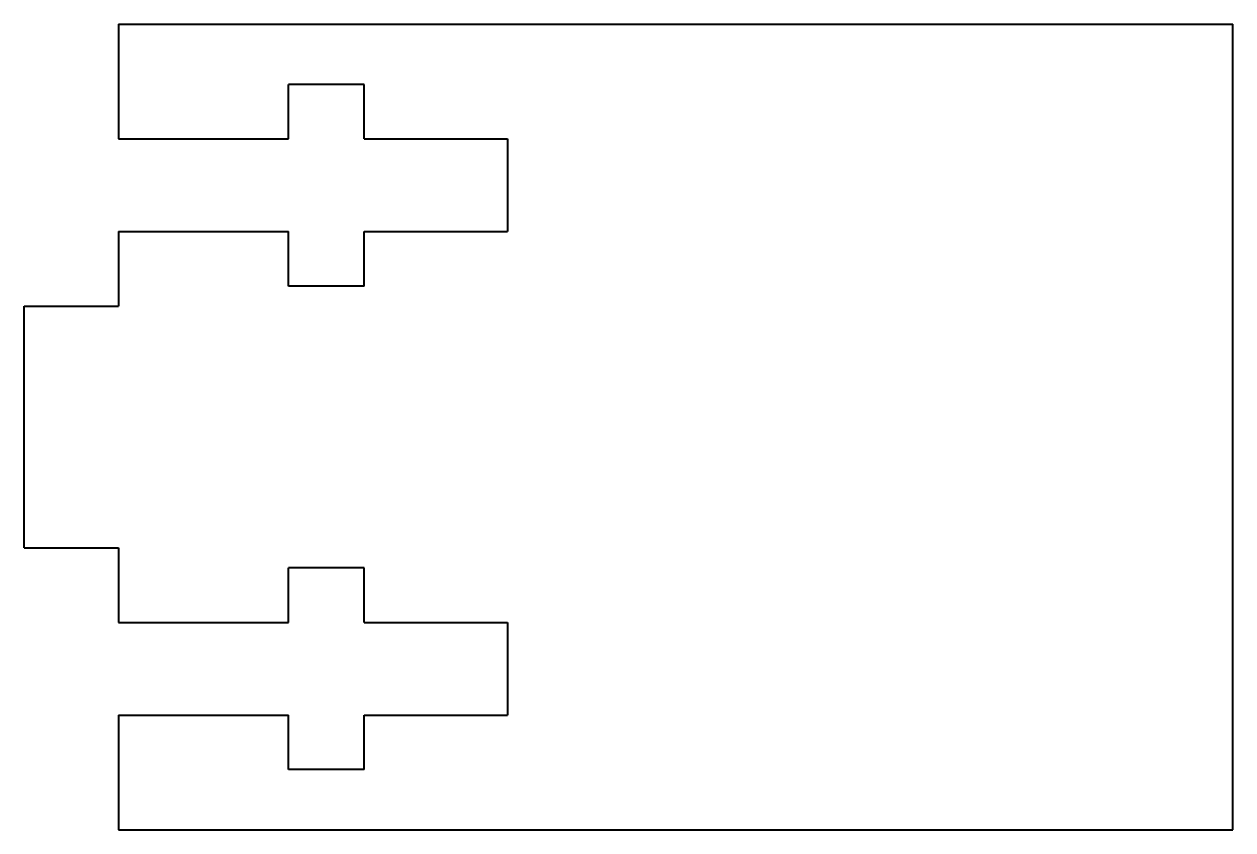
# Model space of a CAD drawing. Header units: inches. Extents: x -0.75 to 0.75, y -0.5 to 0.5.
import ezdxf

# ---------------------------------------------------------------- set-up
doc = ezdxf.new("R2010")
doc.units = ezdxf.units.IN
doc.header["$MEASUREMENT"] = 0
doc.layers.add('Visible', color=7, linetype='Continuous', lineweight=40)

msp = doc.modelspace()

# ---------------------------------------------------------------- linework, layer by layer
at = {"layer": 'Visible'}
for p, q in [((-0.633, 0.5), (0.75, 0.5)), ((-0.633, 0.5), (-0.633, 0.3575)), ((0.75, -0.5), (0.75, 0.5)), ((-0.421875, 0.3575), (-0.421875, 0.425)), ((-0.328125, 0.425), (-0.421875, 0.425)), ((-0.328125, 0.3575), (-0.328125, 0.425)), ((-0.633, 0.3575), (-0.421875, 0.3575)), ((-0.328125, 0.3575), (-0.15, 0.3575)), ((-0.15, 0.3575), (-0.15, 0.2425)), ((-0.633, 0.2425), (-0.421875, 0.2425)), ((-0.633, 0.2425), (-0.633, 0.15)), ((-0.421875, 0.175), (-0.421875, 0.2425)), ((-0.328125, 0.2425), (-0.15, 0.2425)), ((-0.328125, 0.175), (-0.328125, 0.2425)), ((-0.328125, 0.175), (-0.421875, 0.175)), ((-0.75, 0.15), (-0.633, 0.15)), ((-0.75, -0.15), (-0.75, 0.15)), ((-0.75, -0.15), (-0.633, -0.15)), ((-0.633, -0.15), (-0.633, -0.2425)), ((-0.421875, -0.2425), (-0.421875, -0.175)), ((-0.328125, -0.175), (-0.421875, -0.175)), ((-0.328125, -0.2425), (-0.328125, -0.175)), ((-0.633, -0.2425), (-0.421875, -0.2425)), ((-0.328125, -0.2425), (-0.15, -0.2425)), ((-0.15, -0.2425), (-0.15, -0.3575)), ((-0.633, -0.3575), (-0.421875, -0.3575)), ((-0.633, -0.3575), (-0.633, -0.5)), ((-0.421875, -0.425), (-0.421875, -0.3575)), ((-0.328125, -0.3575), (-0.15, -0.3575)), ((-0.328125, -0.425), (-0.328125, -0.3575)), ((-0.328125, -0.425), (-0.421875, -0.425)), ((-0.633, -0.5), (0.75, -0.5))]:
    msp.add_line(p, q, dxfattribs=at)

doc.saveas('drawing.dxf')
